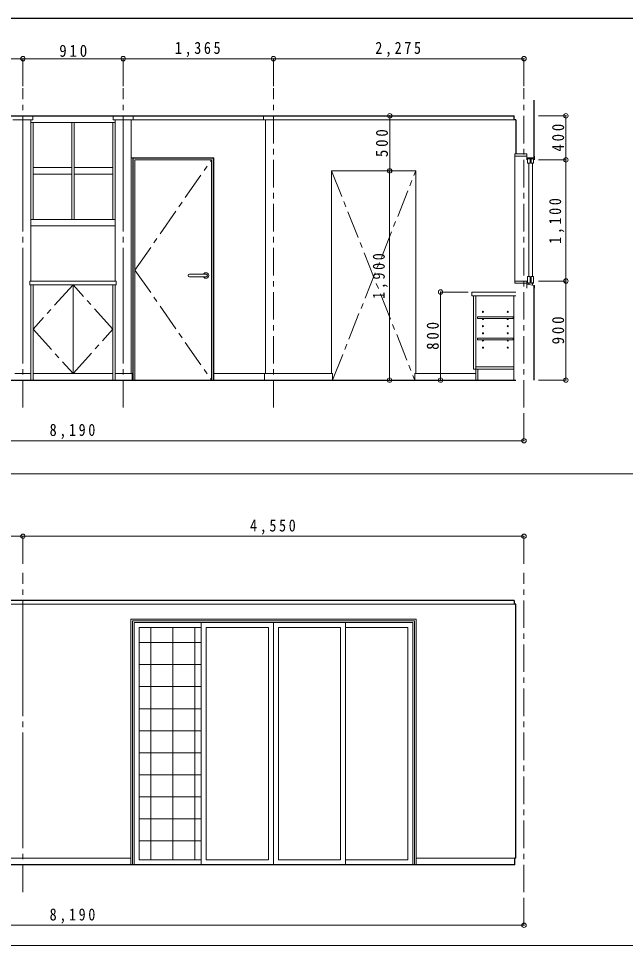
# Model space of a CAD drawing. Units: millimetres at full size, sheet at 1:50. Extents: x -10000 to 10000, y -6925 to 6925.
# Drawn here: x -2550 to 2962, y -1492 to 6925 of the extents above; entities that cross this region are included whole.
import ezdxf

# ---------------------------------------------------------------- set-up
doc = ezdxf.new("R2010")
doc.units = ezdxf.units.MM
doc.header["$LTSCALE"] = 50
doc.header["$PDMODE"] = 32
doc.header["$PDSIZE"] = 40
doc.linetypes.add('CHAIN1', pattern=[8, 5, -1, 1, -1])
doc.linetypes.add('CHAIN2', pattern=[12, 9, -1, 1, -1])
for name, color, linetype, lineweight in [('2-0', 3, 'Continuous', 9), ('2-1', 7, 'Continuous', 25), ('2-3', 3, 'Continuous', 13), ('2-4', 4, 'Continuous', 9), ('2-5', 2, 'Continuous', 13), ('2-B', 6, 'CHAIN1', 9), ('2-C', 134, 'Continuous', 9), ('2-D', 4, 'Continuous', 9), ('2-F', 4, 'Continuous', 25), ('F-1', 7, 'Continuous', 25)]:
    doc.layers.add(name, color=color, linetype=linetype, lineweight=lineweight)
doc.styles.add('ＭＳ ゴシック', font='')
doc.styles.get('ＭＳ ゴシック').set_extended_font_data('MS Gothic')

msp = doc.modelspace()

# ---------------------------------------------------------------- linework, layer by layer
at = {"layer": '2-0', "color": 1, "linetype": 'CHAIN1'}
for p, q in [((-2510, 3391.67), (-2510, 6291.67)), ((-1600, 3391.67), (-1600, 6291.67)), ((-235, 3391.67), (-235, 6291.67)), ((2040, 3391.67), (2040, 6291.67)), ((-2510, -1008.33), (-2510, 1891.67)), ((2040, -1008.33), (2040, 1891.67))]:
    msp.add_line(p, q, dxfattribs=at)
at = {"layer": '2-0', "color": 1, "linetype": 'CHAIN2'}
for p, q in [((-2510, 6041.67), (-2510, 3441.67)), ((-1600, 6041.67), (-1600, 3461.67)), ((-2510, 1641.67), (-2510, -938.33))]:
    msp.add_line(p, q, dxfattribs=at)
at = {"layer": '2-1'}
for p, q in [((2130, 6183.68), (2130, 5659.67)), ((-6059.5, 6041.67), (1949.5, 6041.67)), ((1949.5, 6006.67), (1949.5, 6041.67)), ((1967.5, 6006.67), (1949.5, 6006.67)), ((1967.5, 6006.67), (1967.5, 5696.67)), ((2130, 4500.52), (2130, 3641.67)), ((-6232.5, 3641.67), (1967.5, 3641.67)), ((1949.5, 1641.67), (-6059.5, 1641.67)), ((1949.5, 1641.67), (1949.5, 1606.67)), ((1967.5, 1606.67), (1949.5, 1606.67)), ((1967.5, -698.33), (1967.5, 1606.67)), ((1958.5, -758.33), (1958.5, -698.33)), ((1967.5, -698.33), (1958.5, -698.33)), ((1958.5, -758.33), (-6077.5, -758.33))]:
    msp.add_line(p, q, dxfattribs=at)
at = {"layer": '2-1', "color": 4, "lineweight": 9}
for p, q in [((820.77, 5541.67), (820.77, 6041.67)), ((2420.9, 5641.67), (2420.9, 6041.67)), ((2420.9, 4541.67), (2420.9, 5641.67)), ((819.1, 5541.67), (819.1, 3641.67)), ((2420.9, 3641.67), (2420.9, 4541.67)), ((1282.43, 3641.67), (1282.43, 4441.67)), ((2040, 3091.67), (-6150, 3091.67)), ((2040, -1308.33), (-6150, -1308.33))]:
    msp.add_line(p, q, dxfattribs=at)
at = {"layer": '2-1', "color": 134, "lineweight": 9}
for p, q in [((-1515, 1456.67), (-1515, -758.33)), ((1045, 1456.67), (-1515, 1456.67)), ((1045, -758.33), (1045, 1456.67))]:
    msp.add_line(p, q, dxfattribs=at)
at = {"layer": '2-3'}
for p, q in [((-1527.5, 5661.67), (-777.5, 5661.67)), ((-1512.5, 3641.67), (-1512.5, 5661.67)), ((-1492.5, 3641.67), (-1492.5, 5641.67)), ((-1492.5, 5641.67), (-797.5, 5641.67)), ((-797.5, 3641.67), (-797.5, 5641.67)), ((-777.5, 3641.67), (-777.5, 5661.67)), ((2065, 5641.67), (2065, 5696.67)), ((2065, 5659.67), (2135, 5659.67)), ((2100, 5641.67), (2100, 5659.67)), ((2135, 5641.67), (2135, 5676.67)), ((2084, 4581.67), (2084, 5611.67)), ((2116, 4581.67), (2116, 5611.67)), ((2065, 4541.67), (2065, 4476.67)), ((2084, 4508.67), (2084, 4526.67)), ((2116, 4502.67), (2116, 4526.67)), ((-1530, 1471.67), (-1530, -758.33)), ((1060, 1471.67), (-1530, 1471.67)), ((-890, 1441.67), (-890, -758.33)), ((-235, -758.33), (-235, 1441.67)), ((420, 1441.67), (420, -758.33)), ((1060, -758.33), (1060, 1471.67))]:
    msp.add_line(p, q, dxfattribs=at)
at = {"layer": '2-3', "color": 4, "lineweight": 9}
for p, q in [((-1507.5, 3641.67), (-1507.5, 5656.67)), ((-1507.5, 5656.67), (-782.5, 5656.67)), ((-782.5, 3641.67), (-782.5, 5656.67)), ((-847.5, 4604.17), (-997.5, 4604.17)), ((-847.5, 4579.17), (-997.5, 4579.17)), ((-797.5, 3641.67), (-1492.5, 3641.67))]:
    msp.add_line(p, q, dxfattribs=at)
at = {"layer": '2-3', "color": 6, "linetype": 'CHAIN1', "lineweight": 9}
for q in [(-797.5, 5641.67), (-797.5, 3641.67)]:
    msp.add_line((-1492.5, 4641.67), q, dxfattribs=at)
at = {"layer": '2-3', "color": 134, "lineweight": 9}
msp.add_line((1957.5, 4541.67), (1957.5, 5676.67), dxfattribs=at)
at = {"layer": '2-3'}
for points in [[(2065, 5676.67), (1957.5, 5676.67), (1957.5, 5696.67), (2065, 5696.67)], [(2065, 4521.67), (1957.5, 4521.67), (1957.5, 4541.67), (2065, 4541.67)], [(2065, 4511.67), (2135, 4499.67), (2135, 4476.67)], [(-890, 1396.67), (-1455, 1396.67), (-1455, -713.33), (-890, -713.33)], [(420, 1396.67), (985, 1396.67), (985, -713.33), (420, -713.33)]]:
    msp.add_lwpolyline(points, dxfattribs=at)
for points in [[(2073, 5611.67), (2095, 5611.67), (2095, 5651.67), (2073, 5651.67)], [(2105, 5611.67), (2127, 5611.67), (2127, 5651.67), (2105, 5651.67)], [(2073, 4521.67), (2095, 4521.67), (2095, 4581.67), (2073, 4581.67)], [(2105, 4521.67), (2127, 4521.67), (2127, 4581.67), (2105, 4581.67)], [(-1500, -758.33), (1030, -758.33), (1030, 1441.67), (-1500, 1441.67)], [(-845, -713.33), (-280, -713.33), (-280, 1396.67), (-845, 1396.67)], [(375, -713.33), (-190, -713.33), (-190, 1396.67), (375, 1396.67)]]:
    msp.add_lwpolyline(points, close=True, dxfattribs=at)
at = {"layer": '2-3', "color": 4, "lineweight": 9}
for centre, radius, start, end in [((-997.5, 4591.67), 12.5, 90, 270), ((-847.5, 4591.67), 25, 210, 150), ((-847.5, 4591.67), 12.5, 270, 90)]:
    msp.add_arc(centre, radius, start, end, dxfattribs=at)
at = {"layer": '2-4', "color": 3, "lineweight": 13}
for p, q in [((1567.5, 4441.67), (1967.5, 4441.67)), ((1567.5, 4406.67), (1567.5, 4441.67)), ((1567.5, 4406.67), (1967.5, 4406.67)), ((1582.5, 3741.67), (1582.5, 4406.67)), ((1602.5, 3641.67), (1602.5, 4406.67)), ((1947.5, 3641.67), (1947.5, 4406.67)), ((1582.5, 3741.67), (1947.5, 3741.67)), ((1602.5, 3761.67), (1947.5, 3761.67)), ((1622.5, 3641.67), (1622.5, 3741.67))]:
    msp.add_line(p, q, dxfattribs=at)
at = {"layer": '2-4'}
for p, q in [((1617.5, 4216.67), (1617.5, 4201.67)), ((1942.5, 4216.67), (1617.5, 4216.67)), ((1942.5, 4216.67), (1942.5, 4201.67)), ((1942.5, 4201.67), (1617.5, 4201.67)), ((1617.5, 4021.67), (1617.5, 4006.67)), ((1942.5, 4021.67), (1617.5, 4021.67)), ((1942.5, 4006.67), (1617.5, 4006.67)), ((1942.5, 4021.67), (1942.5, 4006.67))]:
    msp.add_line(p, q, dxfattribs=at)
for centre in [(1667.5, 4261.67), (1892.5, 4261.67), (1667.5, 4196.67), (1667.5, 4131.67), (1892.5, 4196.67), (1892.5, 4131.67), (1667.5, 4066.67), (1892.5, 4066.67), (1667.5, 4001.67), (1892.5, 4001.67), (1667.5, 3936.67), (1892.5, 3936.67)]:
    msp.add_circle(centre, 5, dxfattribs=at)
at = {"layer": '2-5'}
for p, q in [((-2600.5, 6006.67), (-2419.5, 6006.67)), ((-2437.5, 6006.67), (-2437.5, 4541.67)), ((-2437.5, 5981.67), (-1672.5, 5981.67)), ((-2419.5, 6006.67), (-2419.5, 6041.67)), ((-2417.5, 5101.67), (-2417.5, 5981.67)), ((-2065, 5101.67), (-2065, 5981.67)), ((-2045, 5101.67), (-2045, 5981.67)), ((-1692.5, 5101.67), (-1692.5, 5981.67)), ((-1690.5, 6041.67), (-1690.5, 6006.67)), ((-1690.5, 6006.67), (1949.5, 6006.67)), ((-1672.5, 6006.67), (-1672.5, 4541.67)), ((-1527.5, 6006.67), (-1527.5, 3701.67)), ((-1509.5, 6041.67), (-1509.5, 6006.67)), ((-325.5, 6041.67), (-325.5, 6006.67)), ((-307.5, 6006.67), (-307.5, 3701.67)), ((-2417.5, 5571.67), (-2065, 5571.67)), ((-2045, 5571.67), (-1692.5, 5571.67)), ((-2417.5, 5511.67), (-2065, 5511.67)), ((-2045, 5511.67), (-1692.5, 5511.67)), ((292.5, 5541.67), (292.5, 3701.67)), ((292.5, 5541.67), (1057.5, 5541.67)), ((1057.5, 5541.67), (1057.5, 3701.67)), ((-2437.5, 5101.67), (-1672.5, 5101.67)), ((-2437.5, 5041.67), (-1672.5, 5041.67)), ((-2447.5, 4541.67), (-1662.5, 4541.67)), ((-2437.5, 4506.67), (-2437.5, 3641.67)), ((-2417.5, 4506.67), (-2417.5, 3641.67)), ((-2055, 3701.67), (-2055, 4506.67)), ((-1692.5, 4506.67), (-1692.5, 3641.67)), ((-1672.5, 4506.67), (-1672.5, 3641.67)), ((-1662.5, 4541.67), (-1662.5, 4506.67)), ((-2582.5, 3701.67), (-2437.5, 3701.67)), ((-2437.5, 3641.67), (-1672.5, 3641.67)), ((-2417.5, 3701.67), (-1692.5, 3701.67)), ((-777.5, 3701.67), (301.5, 3701.67)), ((-316.5, 3701.67), (-316.5, 3641.67)), ((301.5, 3701.67), (301.5, 3641.67)), ((1048.5, 3701.67), (1048.5, 3641.67)), ((1602.5, 3701.67), (1048.5, 3701.67)), ((1949.5, 1606.67), (-6059.5, 1606.67)), ((-1530, -698.33), (-5707.71, -698.33)), ((1958.5, -698.33), (1060, -698.33))]:
    msp.add_line(p, q, dxfattribs=at)
for points in [[(-2447.5, 4541.67), (-2447.5, 4506.67), (-1662.5, 4506.67)], [(-1672.5, 3701.67), (-1518.5, 3701.67), (-1518.5, 3641.67)]]:
    msp.add_lwpolyline(points, dxfattribs=at)
at = {"layer": '2-B'}
for p, q in [((292.5, 5541.67), (1048.5, 3641.67)), ((301.5, 3641.67), (1057.5, 5541.67))]:
    msp.add_line(p, q, dxfattribs=at)
at = {"layer": '2-B', "color": 2, "linetype": 'Continuous', "lineweight": 13}
for p, q in [((-9750, 2791.67), (9547.06, 2791.67)), ((-9750, -1491.67), (8435, -1491.67))]:
    msp.add_line(p, q, dxfattribs=at)
at = {"layer": '2-B'}
msp.add_lwpolyline([(-2055, 4506.67), (-2417.5, 4104.17), (-2055, 3701.67), (-1692.5, 4104.17)], close=True, dxfattribs=at)
at = {"layer": '2-C'}
for p, q in [((-1347.5, -713.33), (-1347.5, 1396.67)), ((-1147.5, -713.33), (-1147.5, 1396.67)), ((-947.5, -713.33), (-947.5, 1396.67)), ((-1455, 1258.33), (-890, 1258.33)), ((-1455, 1058.33), (-890, 1058.33)), ((-1455, 858.33), (-890, 858.33)), ((-1455, 658.33), (-890, 658.33)), ((-1455, 458.33), (-890, 458.33)), ((-1455, 258.33), (-890, 258.33)), ((-1455, 58.33), (-890, 58.33)), ((-1455, -141.67), (-890, -141.67)), ((-1455, -341.67), (-890, -341.67)), ((-1455, -541.67), (-890, -541.67))]:
    msp.add_line(p, q, dxfattribs=at)
at = {"layer": '2-D'}
for p, q in [((-5240, 6560.56), (-2510, 6560.56)), ((-2510, 6560.56), (-2510, 6310.56)), ((-2510, 6560.56), (-1600, 6560.56)), ((-1600, 6560.56), (-1600, 6310.56)), ((-1600, 6560.56), (-235, 6560.56)), ((-235, 6560.56), (-235, 6310.56)), ((-235, 6560.56), (2040, 6560.56)), ((2040, 6560.56), (2040, 6310.56)), ((820.77, 6041.67), (819.1, 6041.67)), ((2420.9, 6041.67), (2170.9, 6041.67)), ((2420.9, 5641.67), (2170.9, 5641.67)), ((820.77, 5541.67), (819.1, 5541.67)), ((2420.9, 4541.67), (2170.9, 4541.67)), ((1282.43, 4441.67), (1532.43, 4441.67)), ((1282.43, 3641.67), (1532.43, 3641.67)), ((2420.9, 3641.67), (2170.9, 3641.67)), ((2040, 3091.67), (2040, 3341.67)), ((-6150, 2223.88), (-2510, 2223.88)), ((-2510, 2223.88), (-2510, 1973.88)), ((-2510, 2223.88), (2040, 2223.88)), ((2040, 2223.88), (2040, 1973.88)), ((2040, -1308.33), (2040, -1058.33))]:
    msp.add_line(p, q, dxfattribs=at)
for p in [(-2510, 6560.56), (-1600, 6560.56), (-235, 6560.56), (2040, 6560.56), (820.77, 6041.67), (2420.9, 6041.67), (2420.9, 5641.67), (819.1, 5541.67), (820.77, 5541.67), (2420.9, 4541.67), (1282.43, 4441.67), (819.1, 3641.67), (1282.43, 3641.67), (2420.9, 3641.67), (2040, 3091.67), (-2510, 2223.88), (2040, 2223.88), (2040, -1308.33)]:
    msp.add_point(p, dxfattribs=at)
at = {"layer": '2-F', "color": 7}
msp.add_line((-6400, 3641.67), (1967.5, 3641.67), dxfattribs=at)
at = {"layer": 'F-1'}
msp.add_line((10000, 6925), (-10000, 6925), dxfattribs=at)

# ---------------------------------------------------------------- texts
at = {"layer": '2-D', "color": 7, "char_height": 110, "attachment_point": 7, "style": 'ＭＳ ゴシック'}
for s, insert in [('\\T1.38;\\W0.9;910', (-2180, 6575.56)), ('\\T1.38;\\W0.85;1,365', (-1130, 6575.56)), ('\\T1.38;\\W0.85;2,275', (690, 6575.56)), ('\\T1.38;\\W0.85;8,190', (-2267.5, 3106.67)), ('\\T1.38;\\W0.85;4,550', (-447.5, 2238.88)), ('\\T1.38;\\W0.85;8,190', (-2267.5, -1293.33))]:
    msp.add_mtext(s, dxfattribs=dict(at, insert=insert))
at = {"layer": '2-D', "color": 7, "char_height": 110, "attachment_point": 7, "rotation": 90, "style": 'ＭＳ ゴシック'}
for s, insert in [('\\T1.38;\\W0.9;500', (805.77, 5666.67)), ('\\T1.38;\\W0.9;400', (2405.9, 5716.67)), ('\\T1.38;\\W0.85;1,100', (2405.9, 4879.17)), ('\\T1.38;\\W0.85;1,900', (804.1, 4379.17)), ('\\T1.38;\\W0.9;900', (2405.9, 3966.67)), ('\\T1.38;\\W0.9;800', (1267.43, 3916.67))]:
    msp.add_mtext(s, dxfattribs=dict(at, insert=insert))

doc.saveas('drawing.dxf')
